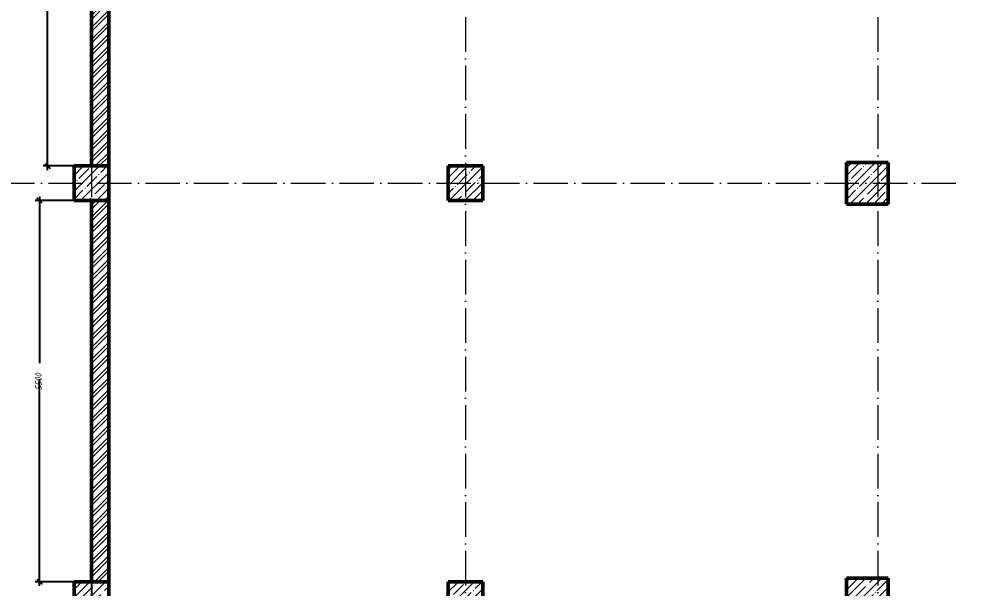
# Model space of a CAD drawing. Header units: millimetres. Extents: x -12989 to 629078, y -109036 to 555275.
# Drawn here: x 590341 to 603958, y 452966 to 461181 of the extents above; entities that cross this region are included whole.
import ezdxf

# ---------------------------------------------------------------- set-up
doc = ezdxf.new("R2010")
doc.units = ezdxf.units.MM
doc.linetypes.add('50_200_ШТРИХ_1Т_ш5_п1_п1_', pattern=[700, 500, -100, 0, -100])
for name, color, linetype, lineweight in [('A-____-____-DIMS', 7, 'Continuous', 9), ('A-WALL-____-MCUT-2', 7, 'Continuous', 50), ('S-COLS-____-MCUT', 7, 'Continuous', 50), ('S-COLS-____-OTLN', 7, 'Continuous', 9), ('S-GRID-____-OTLN-1', 7, '50_200_ШТРИХ_1Т_ш5_п1_п1_', 9)]:
    doc.layers.add(name, color=color, linetype=linetype, lineweight=lineweight)
doc.layers.add('A-WALL-____-PATT-2', color=7, linetype='Continuous', lineweight=9, true_color=0x787878)
doc.styles.add('ISOCPEUR_I_7', font='isocpeui.ttf', dxfattribs={"width": 0.9, "height": 90})
doc.dimstyles.new('ISO-1_8_0_9К_СРЕДНИЙ_Кладочные', dxfattribs={"dimscale": 304.8, "dimtxt": 89.638306, "dimasz": 0.246063, "dimexe": 0.19685, "dimexo": 0, "dimgap": 0, "dimtad": 1, "dimdec": 3, "dimrnd": 0.001, "dimdsep": 46, "dimtxsty": 'ISOCPEUR_I_7', "dimblk1": 'OBLIQUE', "dimblk2": 'OBLIQUE', "dimsah": 1, "dimcen": 0.09, "dimdle": 0.19685, "dimazin": 0, "dimtfac": 1, "dimtdec": 4, "dimtix": 1, "dimtmove": 2, "dimatfit": 3, "dimfxl": 1, "dimtvp": 1, "dimtolj": 1, "dimtzin": 0, "dimarcsym": 2})
doc.dimstyles.new('ISO-1_8_0_9К_СРЕДНИЙ_Кладочные_1', dxfattribs={"dimscale": 304.8, "dimtxt": 89.638306, "dimasz": 0.246063, "dimexe": 0.19685, "dimexo": 0, "dimgap": 0, "dimtad": 1, "dimdec": 3, "dimrnd": 0.001, "dimdsep": 46, "dimtxsty": 'ISOCPEUR_I_7', "dimblk1": 'OBLIQUE', "dimblk2": 'OBLIQUE', "dimsah": 1, "dimcen": 0.09, "dimdle": 0.19685, "dimazin": 0, "dimtfac": 1, "dimtdec": 4, "dimtix": 1, "dimtmove": 0, "dimatfit": 3, "dimfxl": 1, "dimtvp": 1, "dimtolj": 1, "dimtzin": 0, "dimarcsym": 2})
doc.dimstyles.new('ISO-1_8_0_9К_СРЕДНИЙ_Кладочные_2', dxfattribs={"dimscale": 304.8, "dimtxt": 89.638306, "dimasz": 0.246063, "dimexe": 0.19685, "dimexo": 0, "dimgap": 0, "dimtad": 1, "dimdec": 3, "dimrnd": 0.001, "dimdsep": 46, "dimtxsty": 'ISOCPEUR_I_7', "dimblk1": 'OBLIQUE', "dimblk2": 'OBLIQUE', "dimsah": 1, "dimcen": 0.09, "dimdle": 0.19685, "dimazin": 0, "dimtfac": 1, "dimtdec": 4, "dimtix": 1, "dimtmove": 1, "dimatfit": 3, "dimfxl": 1, "dimtvp": 1, "dimtolj": 1, "dimtzin": 0, "dimarcsym": 2})
pattern_1 = [(45, (513638.8, 428127.92), (-85.53659, 85.53659), []), (45, (513695.83, 428127.92), (-85.53659, 85.53659), [])]

# ---------------------------------------------------------------- blocks, each defined once
blk = doc.blocks.new('BSC_Колонна _Прямоугольная - 600х600-V12-АР1_Кладочный план подвала в осях 1-64_А-ГГ')
at = {"layer": 'S-COLS-____-OTLN'}
h = blk.add_hatch(dxfattribs=at)
h.set_pattern_fill('FP_22', color=256, style=0, pattern_type=2)
h.set_pattern_definition([(45, (-88950, -30681.04), (-114.04925, 114.04925), []), (45, (-88835.95, -30681.04), (-114.04925, 114.04925), [201.613, -40.323, 3.353, -36.97])])
h.paths.add_polyline_path([(-300, -300), (300, -300), (300, 300), (-300, 300)], flags=0)
at = {"layer": 'S-COLS-____-MCUT'}
for p, q in [((300, 300), (-300, 300)), ((-300, 300), (-300, -300)), ((300, -300), (300, 300)), ((-300, -300), (300, -300))]:
    blk.add_line(p, q, dxfattribs=at)
blk = doc.blocks.new('BSC_Колонна _Прямоугольная - 600х600-V13-АР1_Кладочный план подвала в осях 1-64_А-ГГ')
at = {"layer": 'S-COLS-____-OTLN'}
h = blk.add_hatch(dxfattribs=at)
h.set_pattern_fill('FP_23', color=256, style=0, pattern_type=2)
h.set_pattern_definition([(45, (-88950, -24681.04), (-114.04925, 114.04925), []), (45, (-88835.95, -24681.04), (-114.04925, 114.04925), [201.613, -40.323, 3.353, -36.97])])
h.paths.add_polyline_path([(-300, -300), (300, -300), (300, 300), (-300, 300)], flags=0)
at = {"layer": 'S-COLS-____-MCUT'}
for p, q in [((300, 300), (-300, 300)), ((-300, 300), (-300, -300)), ((300, -300), (300, 300)), ((-300, -300), (300, -300))]:
    blk.add_line(p, q, dxfattribs=at)
blk = doc.blocks.new('BSC_Колонна _Прямоугольная - 500х500-27170131-АР1_Кладочный план подвала в осях 1-64_А-ГГ')
at = {"layer": 'S-COLS-____-OTLN'}
h = blk.add_hatch(dxfattribs=at)
h.set_pattern_fill('FP_29', color=256, style=0, pattern_type=2)
h.set_pattern_definition([(45, (-77750, -30681.04), (-114.04925, 114.04925), []), (45, (-77635.95, -30681.04), (-114.04925, 114.04925), [201.613, -40.323, 3.353, -36.97])])
h.paths.add_polyline_path([(-250, -250), (250, -250), (250, 250), (-250, 250)], flags=0)
at = {"layer": 'S-COLS-____-MCUT'}
for p, q in [((250, 250), (-250, 250)), ((-250, 250), (-250, -250)), ((250, -250), (250, 250)), ((-250, -250), (250, -250))]:
    blk.add_line(p, q, dxfattribs=at)
blk = doc.blocks.new('BSC_Колонна _Прямоугольная - 500х500-V19-АР1_Кладочный план подвала в осях 1-64_А-ГГ')
at = {"layer": 'S-COLS-____-OTLN'}
h = blk.add_hatch(dxfattribs=at)
h.set_pattern_fill('FP_30', color=256, style=0, pattern_type=2)
h.set_pattern_definition([(45, (-83150, -30681.04), (-114.04925, 114.04925), []), (45, (-83035.95, -30681.04), (-114.04925, 114.04925), [201.613, -40.323, 3.353, -36.97])])
h.paths.add_polyline_path([(-250, -250), (250, -250), (250, 250), (-250, 250)], flags=0)
at = {"layer": 'S-COLS-____-MCUT'}
for p, q in [((250, 250), (-250, 250)), ((-250, 250), (-250, -250)), ((250, -250), (250, 250)), ((-250, -250), (250, -250))]:
    blk.add_line(p, q, dxfattribs=at)
blk = doc.blocks.new('BSC_Колонна _Прямоугольная - 500х500-V20-АР1_Кладочный план подвала в осях 1-64_А-ГГ')
at = {"layer": 'S-COLS-____-OTLN'}
h = blk.add_hatch(dxfattribs=at)
h.set_pattern_fill('FP_31', color=256, style=0, pattern_type=2)
h.set_pattern_definition([(45, (-77750, -24681.04), (-114.04925, 114.04925), []), (45, (-77635.95, -24681.04), (-114.04925, 114.04925), [201.613, -40.323, 3.353, -36.97])])
h.paths.add_polyline_path([(-250, -250), (250, -250), (250, 250), (-250, 250)], flags=0)
at = {"layer": 'S-COLS-____-MCUT'}
for p, q in [((250, 250), (-250, 250)), ((-250, 250), (-250, -250)), ((250, -250), (250, 250)), ((-250, -250), (250, -250))]:
    blk.add_line(p, q, dxfattribs=at)
blk = doc.blocks.new('BSC_Колонна _Прямоугольная - 500х500-V21-АР1_Кладочный план подвала в осях 1-64_А-ГГ')
at = {"layer": 'S-COLS-____-OTLN'}
h = blk.add_hatch(dxfattribs=at)
h.set_pattern_fill('FP_32', color=256, style=0, pattern_type=2)
h.set_pattern_definition([(45, (-83150, -24681.04), (-114.04925, 114.04925), []), (45, (-83035.95, -24681.04), (-114.04925, 114.04925), [201.613, -40.323, 3.353, -36.97])])
h.paths.add_polyline_path([(-250, -250), (250, -250), (250, 250), (-250, 250)], flags=0)
at = {"layer": 'S-COLS-____-MCUT'}
for p, q in [((250, 250), (-250, 250)), ((-250, 250), (-250, -250)), ((250, -250), (250, 250)), ((-250, -250), (250, -250))]:
    blk.add_line(p, q, dxfattribs=at)
blk = doc.blocks.new('_Oblique')
at = {"color": 0, "linetype": 'ByBlock', "lineweight": -2}
blk.add_line((-0.5, -0.5), (0.5, 0.5), dxfattribs=at)
blk = doc.blocks.new('*D6391')
at = {"layer": 'A-____-____-DIMS', "color": 0, "lineweight": -2, "transparency": 16777216}
for p, q in [((590754, 458999), (590754, 464619)), ((591139, 464559), (590694, 464559)), ((591389, 459059), (590694, 459059))]:
    blk.add_line(p, q, dxfattribs=at)
at = {"layer": 'Defpoints', "color": 0, "transparency": 16777216}
for p in [(590754, 464559), (591139, 464559), (591389, 459059)]:
    blk.add_point(p, dxfattribs=at)
at = {"layer": 'A-____-____-DIMS', "color": 0, "lineweight": -2, "transparency": 16777216, "xscale": 75, "yscale": 75, "zscale": 75}
for p, rotation in [((590754, 464559), 90), ((590754, 459059), 270)]:
    blk.add_blockref('_Oblique', p, dxfattribs=dict(at, rotation=rotation))
at = {"layer": 'A-____-____-DIMS', "color": 0, "transparency": 16777216, "insert": (590709, 461809), "char_height": 90, "width": 546.1, "attachment_point": 5, "rotation": 90, "style": 'ISOCPEUR_I_7'}
blk.add_mtext('\\A1;5500', dxfattribs=at)
blk = doc.blocks.new('*D6392')
at = {"layer": 'A-____-____-DIMS', "color": 0, "lineweight": -2, "transparency": 16777216}
for p, q in [((590639, 458619), (590639, 456212)), ((591389, 458559), (590579, 458559)), ((590639, 452999), (590639, 455981)), ((591389, 453059), (590579, 453059))]:
    blk.add_line(p, q, dxfattribs=at)
at = {"layer": 'Defpoints', "color": 0, "transparency": 16777216}
for p in [(591389, 458559), (590639, 453059), (591389, 453059)]:
    blk.add_point(p, dxfattribs=at)
at = {"layer": 'A-____-____-DIMS', "color": 0, "lineweight": -2, "transparency": 16777216, "xscale": 75, "yscale": 75, "zscale": 75}
for p, rotation in [((590639, 458559), 90), ((590639, 453059), 270)]:
    blk.add_blockref('_Oblique', p, dxfattribs=dict(at, rotation=rotation))
at = {"layer": 'A-____-____-DIMS', "color": 0, "transparency": 16777216, "insert": (590579, 455824), "char_height": 90, "width": 546.1, "attachment_point": 1, "rotation": 90, "line_spacing_factor": 1.149209, "style": 'ISOCPEUR_I_7'}
blk.add_mtext('\\A1;5500', dxfattribs=at)
blk = doc.blocks.new('*D6408')
at = {"layer": 'A-____-____-DIMS', "color": 0, "lineweight": -2, "transparency": 16777216}
for p, q in [((591389, 453059), (591389, 451818)), ((591639, 452684), (591639, 451818)), ((591329, 451878), (591699, 451878)), ((592077, 451878), (591639, 451878))]:
    blk.add_line(p, q, dxfattribs=at)
at = {"layer": 'Defpoints', "color": 0, "transparency": 16777216}
for p in [(591389, 453059), (591639, 452684), (591639, 451878)]:
    blk.add_point(p, dxfattribs=at)
at = {"layer": 'A-____-____-DIMS', "color": 0, "lineweight": -2, "transparency": 16777216, "xscale": 75, "yscale": 75, "zscale": 75, "rotation": 180}
blk.add_blockref('_Oblique', (591389, 451878), dxfattribs=at)
at = {"layer": 'A-____-____-DIMS', "color": 0, "lineweight": -2, "transparency": 16777216, "xscale": 75, "yscale": 75, "zscale": 75}
blk.add_blockref('_Oblique', (591639, 451878), dxfattribs=at)
at = {"layer": 'A-____-____-DIMS', "color": 0, "transparency": 16777216, "insert": (591786, 451998), "char_height": 90, "width": 409.58, "attachment_point": 1, "line_spacing_factor": 1.149209, "style": 'ISOCPEUR_I_7'}
blk.add_mtext('\\A1;250', dxfattribs=at)

msp = doc.modelspace()

# ---------------------------------------------------------------- hatches: boundary and pattern name
at = {"layer": 'A-WALL-____-PATT-2'}
h = msp.add_hatch(dxfattribs=at)
h.set_pattern_fill('FP_5', color=256, style=0, pattern_type=2)
h.set_pattern_definition(pattern_1)
h.paths.add_polyline_path([(591638.8036, 459058.9591), (591638.8036, 464558.9591), (591388.8036, 464558.9591), (591388.8036, 459058.9591), (591393.5777, 459058.9591)], flags=0)
h = msp.add_hatch(dxfattribs=at)
h.set_pattern_fill('FP_5', color=256, style=0, pattern_type=2)
h.set_pattern_definition(pattern_1)
h.paths.add_polyline_path([(591388.8036, 453058.9591), (591638.8036, 453058.9591), (591638.8036, 458558.9591), (591388.8036, 458558.9591), (591388.8036, 456382.5933)], flags=0)

# ---------------------------------------------------------------- linework, layer by layer
at = {"layer": 'A-WALL-____-MCUT-2'}
for p, q in [((591388.8036, 464558.9591), (591388.8036, 459058.9591)), ((591638.8036, 459058.9591), (591638.8036, 464558.9591)), ((591388.8036, 458558.9591), (591388.8036, 453058.9591)), ((591638.8036, 453058.9591), (591638.8036, 458558.9591))]:
    msp.add_line(p, q, dxfattribs=at)
at = {"layer": 'S-GRID-____-OTLN-1'}
for p, q in [((591388.8036, 478008.8768), (591388.8036, 436697.8168)), ((596788.8036, 478008.8768), (596788.8036, 439950.6515)), ((602738.8036, 478008.8768), (602738.8036, 423645.3108)), ((580965.574, 458808.9591), (603957.5909, 458808.9591))]:
    msp.add_line(p, q, dxfattribs=at)

# ---------------------------------------------------------------- block references
at = {"layer": 'S-COLS-____-OTLN'}
for name, p in [('BSC_Колонна _Прямоугольная - 500х500-27170131-АР1_Кладочный план подвала в осях 1-64_А-ГГ', (591388.8036, 458808.9591)), ('BSC_Колонна _Прямоугольная - 500х500-V19-АР1_Кладочный план подвала в осях 1-64_А-ГГ', (596788.8036, 458808.9591)), ('BSC_Колонна _Прямоугольная - 600х600-V12-АР1_Кладочный план подвала в осях 1-64_А-ГГ', (602588.8036, 458808.9591)), ('BSC_Колонна _Прямоугольная - 500х500-V20-АР1_Кладочный план подвала в осях 1-64_А-ГГ', (591388.8036, 452808.9591)), ('BSC_Колонна _Прямоугольная - 500х500-V21-АР1_Кладочный план подвала в осях 1-64_А-ГГ', (596788.8036, 452808.9591)), ('BSC_Колонна _Прямоугольная - 600х600-V13-АР1_Кладочный план подвала в осях 1-64_А-ГГ', (602588.8036, 452808.9591))]:
    msp.add_blockref(name, p, dxfattribs=at)

# ---------------------------------------------------------------- dimensions: what is measured, and where the dimension line sits
at = {"layer": 'A-____-____-DIMS'}
dim = msp.add_linear_dim(base=(590753.9286, 464558.9591), p1=(591388.8036, 459058.9591), p2=(591138.8036, 464558.9591), angle=90, dimstyle='ISO-1_8_0_9К_СРЕДНИЙ_Кладочные', override={"dimtxt": 400, "dimpost": '<>', "dimfxl": 5505.678886}, dxfattribs=at)
dim.commit()
dim.dimension.update_dxf_attribs({"geometry": '*D6391', "text_midpoint": (590708.9286, 461808.9591)})
dim = msp.add_linear_dim(base=(590638.7666, 453058.9591), p1=(591388.8036, 458558.9591), p2=(591388.8036, 453058.9591), angle=90, dimstyle='ISO-1_8_0_9К_СРЕДНИЙ_Кладочные_1', override={"dimtxt": 400, "dimpost": '<>', "dimfxl": 5500}, dxfattribs=at)
dim.commit()
dim.dimension.update_dxf_attribs({"geometry": '*D6392', "text_midpoint": (590638.7666, 456096.6639), "dimtype": 160, "text_rotation": 90})
dim = msp.add_linear_dim(base=(591638.8036, 451878.3935), p1=(591388.8036, 453058.9591), p2=(591638.8036, 452683.9591), dimstyle='ISO-1_8_0_9К_СРЕДНИЙ_Кладочные_2', override={"dimtxt": 400, "dimpost": '<>', "dimfxl": 450.693909}, dxfattribs=at)
dim.commit()
dim.dimension.update_dxf_attribs({"geometry": '*D6408', "text_midpoint": (591991.0384, 451993.5555), "dimtype": 160})

doc.saveas('drawing.dxf')
